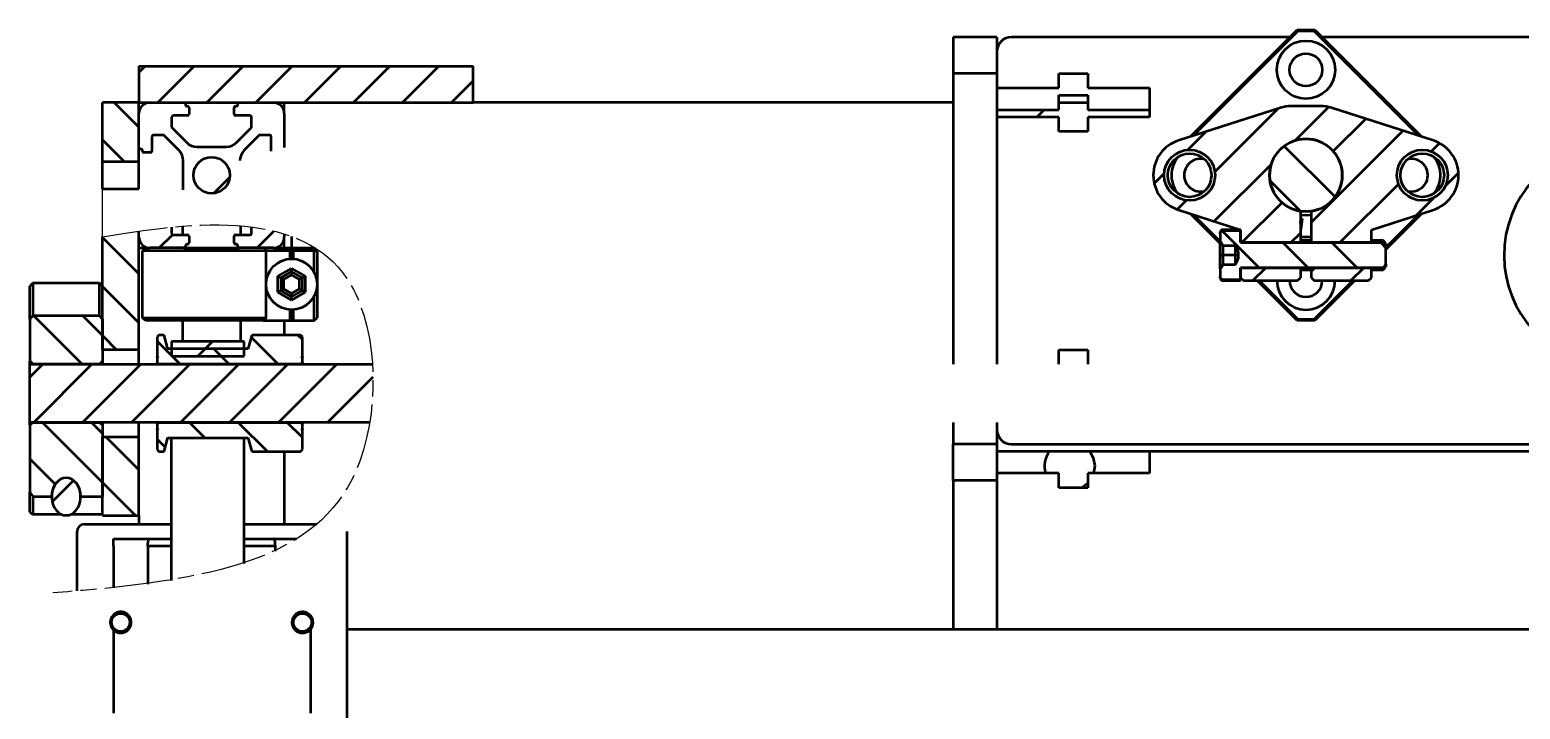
# Model space of a CAD drawing. Header units: millimetres. Extents: x -1615 to 4166, y 5 to 3174.
# Drawn here: x 1393.8 to 1530.4, y 2113.5 to 2175.8 of the extents above; entities that cross this region are included whole.
import ezdxf

# ---------------------------------------------------------------- set-up
doc = ezdxf.new("R2010")
doc.units = ezdxf.units.MM
doc.header["$LTSCALE"] = 0.25
doc.linetypes.add('ACAD_ISO08W100', pattern=[36, 24, -3, 6, -3])
doc.layers.add('duong tam', color=2, linetype='ACAD_ISO08W100', lineweight=25)
doc.layers.add('Net dam', color=7, linetype='Continuous', lineweight=50)
pattern_1 = [(45, (1194.741, 1787.6924), (-2.245064, 2.245064), [])]
pattern_2 = [(135, (1194.741, 1787.6924), (-2.245064, -2.245064), [])]

msp = doc.modelspace()

# ---------------------------------------------------------------- hatches: boundary and pattern name
at = {"layer": 'Net dam'}
h = msp.add_hatch(dxfattribs=at)
h.set_pattern_fill('ANSI31', color=256, style=0)
h.set_pattern_definition(pattern_1)
h.paths.add_polyline_path([(1434.452, 2172.435), (1403.798, 2172.435), (1403.798, 2169.102), (1434.452, 2169.102)], flags=0)
h = msp.add_hatch(dxfattribs=at)
h.set_pattern_fill('ANSI31', color=256, angle=90, style=0)
h.set_pattern_definition(pattern_2)
h.paths.add_polyline_path([(1403.798, 2163.674), (1403.798, 2169.102), (1400.465, 2169.102), (1400.465, 2163.674)], flags=0)
h = msp.add_hatch(dxfattribs=at)
h.set_pattern_fill('ANSI31', color=256, style=0)
h.set_pattern_definition(pattern_1)
edge = h.paths.add_edge_path(flags=0)
edge.add_line((1511.298, 2156.256), (1516.798, 2156.256))
edge.add_line((1516.798, 2156.256), (1516.798, 2157.435))
edge.add_line((1516.798, 2157.435), (1522.484, 2159.261))
edge.add_arc((1521.465, 2162.435), 3.333, 287.80706, 432.19294)
edge.add_line((1522.484, 2165.609), (1513.144, 2168.609))
edge.add_arc((1512.125, 2165.435), 3.333, 72.19294, 90)
edge.add_line((1512.125, 2168.768), (1509.471, 2168.768))
edge.add_arc((1509.471, 2165.435), 3.333, 90, 107.80706)
edge.add_line((1508.452, 2168.609), (1499.112, 2165.609))
edge.add_arc((1500.131, 2162.435), 3.333, 107.80706, 252.19294)
edge.add_line((1499.112, 2159.261), (1504.798, 2157.435))
edge.add_line((1504.798, 2157.435), (1504.798, 2156.256))
edge.add_line((1504.798, 2156.256), (1510.298, 2156.256))
edge.add_line((1510.298, 2156.256), (1510.298, 2159.139))
edge.add_arc((1510.798, 2162.435), 3.333, -81.37307, 261.37307, ccw=False)
edge.add_line((1511.298, 2159.139), (1511.298, 2156.256))
edge = h.paths.add_edge_path(flags=0)
edge.add_arc((1500.131, 2162.435), 2.333, 0, 360)
edge = h.paths.add_edge_path(flags=0)
edge.add_arc((1521.465, 2162.435), 2.333, 0, 360)
h = msp.add_hatch(dxfattribs=at)
h.set_pattern_fill('ANSI31', color=256, angle=90, style=0)
h.set_pattern_definition(pattern_2)
edge = h.paths.add_edge_path(flags=0)
edge.add_arc((1510.798, 2162.435), 3.333, 0, 360)
h = msp.add_hatch(dxfattribs=at)
h.set_pattern_fill('ANSI31', color=256, style=0)
h.set_pattern_definition(pattern_1)
edge = h.paths.add_edge_path(flags=0)
edge.add_arc((1410.465, 2162.435), 1.667, 0, 360)
edge = h.paths.add_edge_path()
edge.add_line((1406.798, 2157.671), (1406.285, 2157.62))
edge.add_line((1406.285, 2157.62), (1405.721, 2157.559))
edge.add_line((1405.721, 2157.559), (1405.153, 2157.491))
edge.add_line((1405.153, 2157.491), (1404.58, 2157.419))
edge.add_line((1404.58, 2157.419), (1404.003, 2157.341))
edge.add_line((1404.003, 2157.341), (1403.798, 2157.311))
edge.add_line((1403.798, 2157.311), (1403.798, 2156.768))
edge.add_arc((1404.798, 2156.768), 1, 180, 270)
edge.add_line((1404.798, 2155.768), (1407.931, 2155.768))
edge.add_arc((1407.931, 2155.902), 0.133, 270, 360)
edge.add_line((1408.065, 2155.902), (1408.065, 2155.968))
edge.add_arc((1408.198, 2155.968), 0.133, 90, 180, ccw=False)
edge.add_line((1408.198, 2156.102), (1408.265, 2156.102))
edge.add_arc((1408.265, 2156.235), 0.133, 270, 360)
edge.add_line((1408.398, 2156.235), (1408.398, 2156.835))
edge.add_arc((1408.265, 2156.835), 0.133, 0, 90)
edge.add_line((1408.265, 2156.968), (1406.931, 2156.968))
edge.add_arc((1406.931, 2157.102), 0.133, 180, 270, ccw=False)
edge.add_line((1406.798, 2157.102), (1406.798, 2157.671))
edge = h.paths.add_edge_path()
edge.add_line((1417.131, 2157.05), (1416.764, 2157.159))
edge.add_line((1416.764, 2157.159), (1416.337, 2157.273))
edge.add_line((1416.337, 2157.273), (1415.901, 2157.376))
edge.add_line((1415.901, 2157.376), (1415.457, 2157.469))
edge.add_line((1415.457, 2157.469), (1415.006, 2157.552))
edge.add_line((1415.006, 2157.552), (1414.546, 2157.625))
edge.add_line((1414.546, 2157.625), (1414.131, 2157.68))
edge.add_line((1414.131, 2157.68), (1414.131, 2157.102))
edge.add_arc((1413.998, 2157.102), 0.133, -90, 0, ccw=False)
edge.add_line((1413.998, 2156.968), (1412.665, 2156.968))
edge.add_arc((1412.665, 2156.835), 0.133, 90, 180)
edge.add_line((1412.531, 2156.835), (1412.531, 2156.235))
edge.add_arc((1412.665, 2156.235), 0.133, 180, 270)
edge.add_line((1412.665, 2156.102), (1412.731, 2156.102))
edge.add_arc((1412.731, 2155.968), 0.133, 0, 90, ccw=False)
edge.add_line((1412.865, 2155.968), (1412.865, 2155.902))
edge.add_arc((1412.998, 2155.902), 0.133, 180, 270)
edge.add_line((1412.998, 2155.768), (1416.131, 2155.768))
edge.add_arc((1416.131, 2156.768), 1, 270, 360)
edge.add_line((1417.131, 2156.768), (1417.131, 2157.05))
h = msp.add_hatch(dxfattribs=at)
h.set_pattern_fill('ANSI31', color=256, angle=90, style=0)
h.set_pattern_definition(pattern_2)
h.paths.add_polyline_path([(1400.769, 2156.827), (1400.465, 2156.773), (1400.465, 2146.435), (1403.798, 2146.435), (1403.798, 2157.312), (1403.76, 2157.306), (1403.465, 2157.264), (1403.169, 2157.22), (1402.872, 2157.175), (1402.574, 2157.128), (1402.275, 2157.081), (1401.976, 2157.032), (1401.675, 2156.982), (1401.374, 2156.931), (1401.072, 2156.88)])
h = msp.add_hatch(dxfattribs=at)
h.set_pattern_fill('ANSI31', color=256, angle=90, style=0)
h.set_pattern_definition(pattern_2)
edge = h.paths.add_edge_path(flags=0)
edge.add_line((1502.931, 2157.058), (1502.931, 2156.362))
edge.add_line((1502.931, 2156.362), (1503.037, 2156.256))
edge.add_line((1503.037, 2156.256), (1503.191, 2155.947))
edge.add_line((1503.191, 2155.947), (1504.338, 2155.947))
edge.add_line((1504.338, 2155.947), (1504.598, 2155.427))
edge.add_line((1504.598, 2155.427), (1504.598, 2154.776))
edge.add_line((1504.598, 2154.776), (1504.338, 2154.256))
edge.add_line((1504.338, 2154.256), (1503.191, 2154.256))
edge.add_line((1503.191, 2154.256), (1503.037, 2153.947))
edge.add_line((1503.037, 2153.947), (1502.931, 2153.842))
edge.add_line((1502.931, 2153.842), (1502.931, 2153.146))
edge.add_spline(control_points=[(1502.931, 2153.146), (1502.931, 2153.136), (1502.932, 2153.126), (1502.933, 2153.117), (1502.936, 2153.084), (1502.945, 2153.05), (1502.959, 2153.02), (1502.973, 2152.991), (1502.993, 2152.963), (1503.016, 2152.941), (1503.038, 2152.919), (1503.065, 2152.901), (1503.093, 2152.888), (1503.12, 2152.876), (1503.15, 2152.868), (1503.18, 2152.866), (1503.186, 2152.866), (1503.192, 2152.866), (1503.198, 2152.866)], knot_values=[0.0003902, 0.0003902, 0.0003902, 0.0003902, 0.0004331, 0.0004331, 0.0004331, 0.0005833, 0.0005833, 0.0005833, 0.0007301, 0.0007301, 0.0007301, 0.0008702, 0.0008702, 0.0008702, 0.0010039, 0.0010039, 0.0010039, 0.0010312, 0.0010312, 0.0010312, 0.0010312], weights=[1, 1, 1, 1, 1, 1, 1, 1, 1, 1, 1, 1, 1, 1, 1, 1, 1, 1, 1], degree=3, periodic=0)
edge.add_line((1503.198, 2152.866), (1504.798, 2152.866))
edge.add_line((1504.798, 2152.866), (1504.798, 2153.947))
edge.add_line((1504.798, 2153.947), (1517.871, 2153.947))
edge.add_spline(control_points=[(1517.871, 2153.947), (1517.926, 2154.01), (1517.98, 2154.073), (1518.032, 2154.137), (1518.066, 2154.178), (1518.099, 2154.219), (1518.131, 2154.261)], knot_values=[0.0035204, 0.0035204, 0.0035204, 0.0035204, 0.0038938, 0.0038938, 0.0038938, 0.0041308, 0.0041308, 0.0041308, 0.0041308], weights=[1, 1, 1, 1, 1, 1, 1], degree=3, periodic=0)
edge.add_line((1518.131, 2154.261), (1518.131, 2155.943))
edge.add_spline(control_points=[(1518.131, 2155.943), (1518.048, 2156.05), (1517.96, 2156.154), (1517.871, 2156.256)], knot_values=[0.006958, 0.006958, 0.006958, 0.006958, 0.0075623, 0.0075623, 0.0075623, 0.0075623], weights=[1, 1, 1, 1], degree=3, periodic=0)
edge.add_line((1517.871, 2156.256), (1504.798, 2156.256))
edge.add_line((1504.798, 2156.256), (1504.798, 2157.338))
edge.add_line((1504.798, 2157.338), (1503.198, 2157.338))
edge.add_spline(control_points=[(1503.198, 2157.338), (1503.19, 2157.338), (1503.182, 2157.337), (1503.173, 2157.337), (1503.145, 2157.334), (1503.116, 2157.326), (1503.09, 2157.314), (1503.076, 2157.307), (1503.062, 2157.3), (1503.05, 2157.291), (1503.024, 2157.273), (1503.002, 2157.251), (1502.984, 2157.225), (1502.966, 2157.2), (1502.953, 2157.172), (1502.944, 2157.143), (1502.936, 2157.115), (1502.931, 2157.086), (1502.931, 2157.058)], knot_values=[0.0023366, 0.0023366, 0.0023366, 0.0023366, 0.0023736, 0.0023736, 0.0023736, 0.0025024, 0.0025024, 0.0025024, 0.0025722, 0.0025722, 0.0025722, 0.0027104, 0.0027104, 0.0027104, 0.0028483, 0.0028483, 0.0028483, 0.0029769, 0.0029769, 0.0029769, 0.0029769], weights=[1, 1, 1, 1, 1, 1, 1, 1, 1, 1, 1, 1, 1, 1, 1, 1, 1, 1, 1], degree=3, periodic=0)
h = msp.add_hatch(dxfattribs=at)
h.set_pattern_fill('ANSI31', color=256, style=0)
h.set_pattern_definition(pattern_1)
h.paths.add_polyline_path([(1510.298, 2153.035), (1510.298, 2153.947), (1504.798, 2153.947), (1504.798, 2153.035), (1505.065, 2152.768), (1510.031, 2152.768)], flags=0)
h = msp.add_hatch(dxfattribs=at)
h.set_pattern_fill('ANSI31', color=256, style=0)
h.set_pattern_definition(pattern_1)
h.paths.add_polyline_path([(1511.298, 2153.947), (1511.298, 2153.035), (1511.565, 2152.768), (1516.531, 2152.768), (1516.798, 2153.035), (1516.798, 2153.947)], flags=0)
h = msp.add_hatch(dxfattribs=at)
h.set_pattern_fill('ANSI31', color=256, angle=90, style=0)
h.set_pattern_definition(pattern_2)
h.paths.add_polyline_path([(1400.198, 2149.523), (1394.065, 2149.523), (1393.798, 2149.236), (1393.798, 2145.368), (1394.065, 2145.102), (1400.198, 2145.102), (1400.465, 2145.368), (1400.465, 2149.236)], flags=0)
h = msp.add_hatch(dxfattribs=at)
h.set_pattern_fill('ANSI31', color=256, angle=90, style=0)
h.set_pattern_definition(pattern_2)
h.paths.add_polyline_path([(1418.631, 2147.768), (1414.144, 2147.768), (1413.798, 2146.479), (1413.798, 2146.51), (1406.465, 2146.51), (1406.465, 2146.479), (1406.119, 2147.768), (1405.631, 2147.768), (1405.465, 2147.602), (1405.465, 2145.768), (1405.531, 2145.768), (1405.531, 2145.702), (1405.465, 2145.702), (1405.465, 2145.268), (1405.631, 2145.102), (1418.631, 2145.102), (1418.798, 2145.268), (1418.798, 2145.702), (1418.731, 2145.702), (1418.731, 2145.768), (1418.798, 2145.768), (1418.798, 2147.602)], flags=0)
h = msp.add_hatch(dxfattribs=at)
h.set_pattern_fill('ANSI31', color=256, style=0)
h.set_pattern_definition(pattern_1)
h.paths.add_polyline_path([(1406.798, 2147.176), (1406.798, 2145.843), (1413.465, 2145.843), (1413.465, 2147.176)], flags=0)
h = msp.add_hatch(dxfattribs=at)
h.set_pattern_fill('ANSI31', color=256, style=0)
h.set_pattern_definition(pattern_1)
h.paths.add_polyline_path([(1424.962, 2139.768), (1424.997, 2139.976), (1425.071, 2140.498), (1425.133, 2141.023), (1425.184, 2141.551), (1425.223, 2142.081), (1425.25, 2142.613), (1425.265, 2143.144), (1425.268, 2143.676), (1425.26, 2144.206), (1425.239, 2144.735), (1425.217, 2145.102), (1393.798, 2145.102), (1393.798, 2139.768)])
h = msp.add_hatch(dxfattribs=at)
h.set_pattern_fill('ANSI31', color=256, angle=90, style=0)
h.set_pattern_definition(pattern_2)
edge = h.paths.add_edge_path(flags=0)
edge.add_line((1393.798, 2139.502), (1393.798, 2133.381))
edge.add_line((1393.798, 2133.381), (1394.065, 2132.96))
edge.add_line((1394.065, 2132.96), (1395.798, 2132.96))
edge.add_ellipse((1397.131, 2132.96), major_axis=(0, 1.723), ratio=0.7739573, start_angle=-90, end_angle=90, ccw=False)
edge.add_line((1398.465, 2132.96), (1400.465, 2132.96))
edge.add_line((1400.465, 2132.96), (1400.465, 2139.502))
edge.add_line((1400.465, 2139.502), (1400.198, 2139.768))
edge.add_line((1400.198, 2139.768), (1394.065, 2139.768))
edge.add_line((1394.065, 2139.768), (1393.798, 2139.502))
h = msp.add_hatch(dxfattribs=at)
h.set_pattern_fill('ANSI31', color=256, angle=90, style=0)
h.set_pattern_definition(pattern_2)
h.paths.add_polyline_path([(1413.798, 2138.36), (1413.798, 2138.391), (1414.144, 2137.102), (1418.631, 2137.102), (1418.798, 2137.268), (1418.798, 2139.102), (1418.731, 2139.102), (1418.731, 2139.168), (1418.798, 2139.168), (1418.798, 2139.602), (1418.631, 2139.768), (1405.631, 2139.768), (1405.465, 2139.602), (1405.465, 2139.168), (1405.531, 2139.168), (1405.531, 2139.102), (1405.465, 2139.102), (1405.465, 2137.268), (1405.631, 2137.102), (1406.119, 2137.102), (1406.465, 2138.391), (1406.465, 2138.36)], flags=0)
h = msp.add_hatch(dxfattribs=at)
h.set_pattern_fill('ANSI31', color=256, angle=90, style=0)
h.set_pattern_definition(pattern_2)
h.paths.add_polyline_path([(1400.465, 2138.435), (1400.465, 2131.223), (1403.798, 2131.223), (1403.798, 2138.435)], flags=0)
h = msp.add_hatch(dxfattribs=at)
h.set_pattern_fill('ANSI31', color=256, style=0)
h.set_pattern_definition(pattern_1)
edge = h.paths.add_edge_path(flags=0)
edge.add_ellipse((1397.131, 2132.96), major_axis=(0, 1.723), ratio=0.7739573, start_angle=190.29877, end_angle=529.70123)
edge.add_ellipse((1397.131, 2140.656), major_axis=(0, 9.406), ratio=0.4449942, start_angle=176.73533, end_angle=183.26467)

# ---------------------------------------------------------------- linework, layer by layer
at = {"layer": 'duong tam'}
msp.add_line((1400.465, 2156.773), (1400.465, 2169.102), dxfattribs=at)
msp.add_open_spline([(1400.465, 2156.773), (1410.609, 2158.586), (1425.649, 2158.951), (1426.099, 2128.601), (1410.91, 2125.252), (1395.905, 2124.134)], degree=3, knots=[7.8782746, 7.8782746, 7.8782746, 7.8782746, 32.7494174, 49.9032573, 76.4722542, 76.4722542, 76.4722542, 76.4722542], dxfattribs=at)
at = {"layer": 'Net dam'}
for p, q in [((1500.169, 2165.948), (1509.989, 2175.768)), ((1510.045, 2175.635), (1500.447, 2166.037)), ((1510.045, 2175.635), (1509.989, 2175.768)), ((1509.989, 2175.768), (1511.607, 2175.768)), ((1511.552, 2175.635), (1510.045, 2175.635)), ((1511.607, 2175.768), (1511.552, 2175.635)), ((1521.149, 2166.037), (1511.552, 2175.635)), ((1511.607, 2175.768), (1521.427, 2165.948)), ((1482.465, 2175.102), (1478.465, 2175.102)), ((1478.465, 2175.102), (1478.465, 2171.768)), ((1482.465, 2175.102), (1482.465, 2171.768)), ((1509.323, 2175.102), (1483.798, 2175.102)), ((1599.323, 2175.102), (1512.274, 2175.102)), ((1403.798, 2172.435), (1403.798, 2169.102)), ((1403.798, 2172.435), (1434.452, 2172.435)), ((1434.452, 2169.102), (1434.452, 2172.435)), ((1482.465, 2171.768), (1478.465, 2171.768)), ((1478.465, 2171.768), (1478.465, 2145.102)), ((1482.465, 2171.768), (1482.465, 2145.102)), ((1488.131, 2171.768), (1490.798, 2171.768)), ((1488.131, 2170.435), (1488.131, 2171.768)), ((1490.798, 2171.768), (1490.798, 2170.435)), ((1482.465, 2170.435), (1488.131, 2170.435)), ((1490.798, 2170.435), (1496.465, 2170.435)), ((1496.465, 2170.435), (1496.465, 2167.768)), ((1403.798, 2169.102), (1400.465, 2169.102)), ((1400.465, 2163.674), (1400.465, 2169.102)), ((1403.798, 2169.102), (1434.452, 2169.102)), ((1403.798, 2163.674), (1403.798, 2169.102)), ((1404.798, 2169.102), (1407.931, 2169.102)), ((1408.065, 2168.968), (1408.065, 2168.902)), ((1408.198, 2168.768), (1408.265, 2168.768)), ((1408.398, 2168.635), (1408.398, 2168.035)), ((1412.531, 2168.035), (1412.531, 2168.635)), ((1412.665, 2168.768), (1412.731, 2168.768)), ((1412.865, 2168.902), (1412.865, 2168.968)), ((1412.998, 2169.102), (1416.131, 2169.102)), ((1417.131, 2168.102), (1417.131, 2169.102)), ((1478.465, 2169.102), (1434.452, 2169.102)), ((1488.131, 2169.768), (1490.798, 2169.768)), ((1488.131, 2168.435), (1488.131, 2169.768)), ((1488.131, 2169.102), (1490.798, 2169.102)), ((1490.798, 2169.768), (1490.798, 2168.435)), ((1508.452, 2168.609), (1499.112, 2165.609)), ((1512.125, 2168.768), (1509.471, 2168.768)), ((1522.484, 2165.609), (1513.144, 2168.609)), ((1403.798, 2164.968), (1403.798, 2168.102)), ((1406.798, 2167.768), (1406.798, 2166.864)), ((1408.265, 2167.902), (1406.931, 2167.902)), ((1413.998, 2167.902), (1412.665, 2167.902)), ((1414.131, 2166.864), (1414.131, 2167.768)), ((1417.131, 2168.102), (1417.131, 2164.968)), ((1482.465, 2168.435), (1488.131, 2168.435)), ((1488.131, 2167.768), (1482.465, 2167.768)), ((1486.798, 2168.435), (1486.131, 2167.768)), ((1488.131, 2166.435), (1488.131, 2167.768)), ((1490.798, 2168.435), (1496.465, 2168.435)), ((1490.798, 2167.768), (1490.798, 2166.435)), ((1496.465, 2167.768), (1490.798, 2167.768)), ((1404.998, 2165.968), (1404.998, 2164.635)), ((1406.036, 2166.102), (1405.131, 2166.102)), ((1407.474, 2164.718), (1406.13, 2166.063)), ((1406.837, 2166.77), (1408.181, 2165.426)), ((1412.748, 2165.426), (1414.092, 2166.77)), ((1414.8, 2166.063), (1413.455, 2164.718)), ((1415.798, 2166.102), (1414.894, 2166.102)), ((1415.931, 2164.635), (1415.931, 2165.968)), ((1490.798, 2166.435), (1488.131, 2166.435)), ((1403.998, 2164.835), (1403.931, 2164.835)), ((1404.131, 2164.635), (1404.131, 2164.702)), ((1404.865, 2164.502), (1404.265, 2164.502)), ((1409.124, 2165.035), (1411.805, 2165.035)), ((1403.798, 2163.674), (1400.465, 2163.674)), ((1400.465, 2161.196), (1400.465, 2163.674)), ((1403.798, 2161.196), (1403.798, 2163.674)), ((1407.865, 2161.094), (1407.865, 2163.776)), ((1400.465, 2161.196), (1403.798, 2161.196)), ((1499.112, 2159.261), (1504.798, 2157.435)), ((1510.298, 2159.139), (1510.298, 2156.256)), ((1511.298, 2156.256), (1511.298, 2159.139)), ((1516.798, 2157.435), (1522.484, 2159.261)), ((1406.798, 2157.671), (1406.798, 2157.102)), ((1407.798, 2157.756), (1407.798, 2156.968)), ((1413.131, 2156.968), (1413.131, 2157.784)), ((1414.131, 2157.102), (1414.131, 2157.681)), ((1502.931, 2156.16), (1500.169, 2158.922)), ((1500.447, 2158.833), (1502.931, 2156.348)), ((1510.298, 2158.467), (1510.454, 2158.446)), ((1510.342, 2158.364), (1510.298, 2158.37)), ((1510.298, 2158.046), (1510.342, 2158.364)), ((1510.454, 2158.446), (1510.319, 2157.46)), ((1521.427, 2158.922), (1518.131, 2155.626)), ((1518.131, 2155.815), (1521.149, 2158.833)), ((1400.465, 2146.435), (1400.465, 2156.773)), ((1403.798, 2146.435), (1403.798, 2157.312)), ((1403.798, 2156.768), (1403.798, 2157.312)), ((1406.931, 2156.968), (1408.265, 2156.968)), ((1408.398, 2156.835), (1408.398, 2156.235)), ((1412.531, 2156.235), (1412.531, 2156.835)), ((1412.665, 2156.968), (1413.998, 2156.968)), ((1417.131, 2157.051), (1417.131, 2156.768)), ((1417.131, 2155.768), (1417.131, 2156.768)), ((1417.798, 2156.826), (1417.798, 2155.768)), ((1502.931, 2157.058), (1502.931, 2157.168)), ((1502.931, 2157.058), (1502.931, 2156.362)), ((1502.931, 2156.362), (1503.037, 2156.256)), ((1502.931, 2155.102), (1502.931, 2156.362)), ((1503.037, 2156.256), (1503.191, 2155.947)), ((1504.798, 2157.435), (1503.198, 2157.435)), ((1504.798, 2157.338), (1503.198, 2157.338)), ((1504.798, 2157.435), (1504.798, 2156.256)), ((1504.798, 2156.256), (1504.798, 2157.338)), ((1504.798, 2156.256), (1517.871, 2156.256)), ((1510.298, 2156.256), (1504.798, 2156.256)), ((1510.319, 2157.46), (1510.298, 2157.463)), ((1510.298, 2156.79), (1511.298, 2156.79)), ((1511.298, 2156.435), (1510.298, 2156.435)), ((1516.798, 2156.256), (1511.298, 2156.256)), ((1516.798, 2156.256), (1516.798, 2157.435)), ((1517.871, 2156.435), (1516.798, 2156.435)), ((1518.131, 2156.175), (1517.871, 2156.435)), ((1517.871, 2156.256), (1517.871, 2156.435)), ((1518.131, 2155.943), (1517.871, 2156.256)), ((1403.798, 2155.768), (1404.398, 2155.768)), ((1404.398, 2155.768), (1404.131, 2155.502)), ((1404.291, 2155.502), (1404.131, 2155.502)), ((1404.131, 2149.368), (1404.131, 2155.502)), ((1407.291, 2155.502), (1404.291, 2155.502)), ((1404.398, 2155.768), (1404.545, 2155.768)), ((1407.931, 2155.768), (1404.798, 2155.768)), ((1413.638, 2155.502), (1407.291, 2155.502)), ((1407.931, 2155.768), (1412.998, 2155.768)), ((1408.065, 2155.968), (1408.065, 2155.902)), ((1408.265, 2156.102), (1408.198, 2156.102)), ((1412.731, 2156.102), (1412.665, 2156.102)), ((1412.865, 2155.902), (1412.865, 2155.968)), ((1416.131, 2155.768), (1412.998, 2155.768)), ((1415.465, 2155.502), (1413.638, 2155.502)), ((1415.27, 2155.768), (1415.465, 2155.502)), ((1415.465, 2149.368), (1415.465, 2155.502)), ((1417.644, 2155.502), (1415.465, 2155.502)), ((1416.131, 2155.768), (1417.798, 2155.768)), ((1417.798, 2155.768), (1417.644, 2155.502)), ((1417.644, 2155.502), (1417.644, 2154.763)), ((1417.798, 2155.768), (1417.798, 2154.768)), ((1417.952, 2155.502), (1417.798, 2155.768)), ((1417.798, 2155.768), (1419.865, 2155.768)), ((1417.952, 2155.502), (1417.952, 2154.763)), ((1419.865, 2155.502), (1417.952, 2155.502)), ((1419.865, 2155.502), (1419.865, 2155.768)), ((1420.131, 2155.502), (1419.865, 2155.768)), ((1419.865, 2153.518), (1419.865, 2155.502)), ((1419.865, 2155.502), (1420.131, 2155.502)), ((1420.131, 2155.502), (1420.131, 2149.368)), ((1502.931, 2155.102), (1503.191, 2155.102)), ((1502.931, 2153.842), (1502.931, 2155.102)), ((1504.338, 2155.947), (1503.191, 2155.947)), ((1503.191, 2155.947), (1503.191, 2155.102)), ((1503.191, 2155.102), (1503.191, 2154.256)), ((1504.338, 2155.102), (1503.191, 2155.102)), ((1504.598, 2155.427), (1504.338, 2155.947)), ((1504.338, 2155.102), (1504.338, 2155.947)), ((1504.598, 2155.102), (1504.338, 2155.102)), ((1504.338, 2154.256), (1504.338, 2155.102)), ((1504.598, 2155.427), (1504.598, 2154.776)), ((1518.131, 2156.175), (1518.131, 2155.943)), ((1518.131, 2154.261), (1518.131, 2155.943)), ((1416.538, 2153.163), (1417.798, 2153.89)), ((1417.798, 2153.59), (1416.798, 2153.012)), ((1417.798, 2153.59), (1417.798, 2153.89)), ((1417.798, 2153.89), (1419.058, 2153.163)), ((1418.798, 2153.012), (1417.798, 2153.59)), ((1417.798, 2153.59), (1417.798, 2153.29)), ((1503.037, 2153.947), (1502.931, 2153.842)), ((1502.931, 2153.842), (1502.931, 2153.146)), ((1503.191, 2154.256), (1503.037, 2153.947)), ((1503.191, 2154.256), (1504.338, 2154.256)), ((1504.338, 2154.256), (1504.598, 2154.776)), ((1517.871, 2153.947), (1504.798, 2153.947)), ((1504.798, 2152.866), (1504.798, 2153.947)), ((1504.798, 2153.947), (1510.298, 2153.947)), ((1504.798, 2153.947), (1504.798, 2153.035)), ((1510.298, 2153.947), (1510.298, 2153.035)), ((1510.298, 2153.768), (1511.298, 2153.768)), ((1511.298, 2153.947), (1516.798, 2153.947)), ((1511.298, 2153.035), (1511.298, 2153.947)), ((1516.798, 2153.035), (1516.798, 2153.947)), ((1516.798, 2153.768), (1517.871, 2153.768)), ((1517.871, 2153.768), (1518.131, 2154.028)), ((1517.871, 2153.768), (1517.871, 2153.947)), ((1518.131, 2154.261), (1518.131, 2154.028)), ((1394.065, 2152.523), (1393.798, 2152.256)), ((1393.798, 2152.043), (1393.798, 2152.256)), ((1400.198, 2152.523), (1394.065, 2152.523)), ((1394.065, 2152.523), (1394.065, 2152.291)), ((1394.065, 2152.291), (1394.065, 2149.523)), ((1400.465, 2152.256), (1400.198, 2152.523)), ((1400.198, 2152.291), (1400.198, 2152.523)), ((1400.198, 2149.523), (1400.198, 2152.291)), ((1416.538, 2151.708), (1416.538, 2153.163)), ((1416.798, 2153.012), (1416.538, 2153.163)), ((1416.798, 2153.012), (1416.798, 2151.858)), ((1417.058, 2152.862), (1416.798, 2153.012)), ((1417.798, 2153.29), (1417.058, 2152.862)), ((1417.058, 2152.862), (1417.058, 2152.008)), ((1418.538, 2152.862), (1417.798, 2153.29)), ((1418.798, 2153.012), (1418.538, 2152.862)), ((1418.538, 2152.008), (1418.538, 2152.862)), ((1418.798, 2153.012), (1419.058, 2153.163)), ((1418.798, 2151.858), (1418.798, 2153.012)), ((1419.058, 2153.163), (1419.058, 2151.708)), ((1502.931, 2153.035), (1502.931, 2153.146)), ((1503.198, 2152.866), (1504.798, 2152.866)), ((1503.198, 2152.768), (1504.798, 2152.768)), ((1504.798, 2153.035), (1505.065, 2152.768)), ((1504.798, 2152.866), (1504.798, 2152.768)), ((1505.065, 2152.768), (1510.031, 2152.768)), ((1509.989, 2149.102), (1506.323, 2152.768)), ((1506.511, 2152.768), (1510.045, 2149.235)), ((1510.031, 2152.768), (1510.298, 2153.035)), ((1511.298, 2153.035), (1511.565, 2152.768)), ((1511.552, 2149.235), (1515.085, 2152.768)), ((1511.565, 2152.768), (1516.531, 2152.768)), ((1515.274, 2152.768), (1511.607, 2149.102)), ((1516.531, 2152.768), (1516.798, 2153.035)), ((1393.798, 2149.236), (1393.798, 2152.043)), ((1416.538, 2151.708), (1416.798, 2151.858)), ((1417.798, 2150.98), (1416.538, 2151.708)), ((1417.058, 2152.008), (1416.798, 2151.858)), ((1416.798, 2151.858), (1417.798, 2151.28)), ((1417.058, 2152.008), (1417.798, 2151.581)), ((1417.798, 2151.581), (1418.538, 2152.008)), ((1417.798, 2151.28), (1418.798, 2151.858)), ((1419.058, 2151.708), (1417.798, 2150.98)), ((1417.798, 2151.581), (1417.798, 2151.28)), ((1417.798, 2150.98), (1417.798, 2151.28)), ((1418.798, 2151.858), (1418.538, 2152.008)), ((1419.058, 2151.708), (1418.798, 2151.858)), ((1419.865, 2149.102), (1419.865, 2151.352)), ((1394.065, 2149.523), (1393.798, 2149.236)), ((1400.198, 2149.523), (1394.065, 2149.523)), ((1400.465, 2149.236), (1400.198, 2149.523)), ((1417.644, 2150.107), (1417.644, 2149.102)), ((1417.798, 2150.102), (1417.798, 2149.102)), ((1417.952, 2150.107), (1417.952, 2149.102)), ((1393.798, 2149.236), (1393.798, 2145.368)), ((1400.465, 2149.236), (1400.465, 2145.368)), ((1404.398, 2149.102), (1404.131, 2149.368)), ((1404.131, 2149.368), (1404.291, 2149.368)), ((1404.291, 2149.368), (1407.291, 2149.368)), ((1404.545, 2149.102), (1404.398, 2149.102)), ((1407.545, 2149.102), (1404.545, 2149.102)), ((1407.291, 2149.368), (1413.638, 2149.368)), ((1413.385, 2149.102), (1407.545, 2149.102)), ((1407.798, 2149.102), (1407.798, 2147.176)), ((1413.131, 2147.176), (1413.131, 2149.102)), ((1415.185, 2149.102), (1413.385, 2149.102)), ((1413.638, 2149.368), (1415.465, 2149.368)), ((1415.465, 2149.368), (1415.185, 2149.102)), ((1415.185, 2149.102), (1417.644, 2149.102)), ((1417.131, 2149.102), (1417.131, 2147.768)), ((1417.644, 2149.102), (1417.798, 2149.102)), ((1417.798, 2149.102), (1417.952, 2149.102)), ((1417.952, 2149.102), (1419.865, 2149.102)), ((1419.865, 2149.102), (1420.131, 2149.368)), ((1510.045, 2149.235), (1509.989, 2149.102)), ((1511.607, 2149.102), (1509.989, 2149.102)), ((1510.045, 2149.235), (1511.552, 2149.235)), ((1511.607, 2149.102), (1511.552, 2149.235)), ((1405.631, 2147.768), (1405.465, 2147.602)), ((1405.465, 2147.602), (1405.465, 2145.768)), ((1406.119, 2147.768), (1405.631, 2147.768)), ((1406.465, 2146.479), (1406.119, 2147.768)), ((1413.465, 2147.176), (1406.798, 2147.176)), ((1406.798, 2147.176), (1406.798, 2145.843)), ((1413.465, 2145.843), (1413.465, 2147.176)), ((1414.144, 2147.768), (1413.798, 2146.479)), ((1418.631, 2147.768), (1414.144, 2147.768)), ((1418.798, 2147.602), (1418.631, 2147.768)), ((1418.798, 2145.768), (1418.798, 2147.602)), ((1393.798, 2145.368), (1394.065, 2145.102)), ((1393.798, 2145.102), (1393.798, 2145.368)), ((1400.198, 2145.102), (1400.465, 2145.368)), ((1403.798, 2146.435), (1400.465, 2146.435)), ((1400.465, 2145.368), (1400.465, 2145.102)), ((1403.798, 2145.102), (1403.798, 2146.435)), ((1405.531, 2145.768), (1405.465, 2145.768)), ((1405.465, 2145.702), (1405.465, 2145.768)), ((1405.531, 2145.702), (1405.465, 2145.702)), ((1405.465, 2145.702), (1405.465, 2145.268)), ((1405.531, 2145.768), (1405.531, 2145.702)), ((1406.465, 2146.51), (1406.465, 2146.479)), ((1413.798, 2146.51), (1406.465, 2146.51)), ((1406.798, 2145.843), (1413.465, 2145.843)), ((1413.798, 2146.51), (1413.798, 2146.479)), ((1418.798, 2145.768), (1418.731, 2145.768)), ((1418.731, 2145.702), (1418.731, 2145.768)), ((1418.798, 2145.702), (1418.731, 2145.702)), ((1418.798, 2145.768), (1418.798, 2145.702)), ((1418.798, 2145.268), (1418.798, 2145.702)), ((1488.131, 2146.435), (1490.798, 2146.435)), ((1488.131, 2145.102), (1488.131, 2146.435)), ((1490.798, 2146.435), (1490.798, 2145.102)), ((1393.798, 2145.102), (1425.218, 2145.102)), ((1393.798, 2139.768), (1393.798, 2145.102)), ((1400.198, 2145.102), (1394.065, 2145.102)), ((1405.631, 2145.102), (1405.465, 2145.268)), ((1405.465, 2145.102), (1405.465, 2145.268)), ((1418.631, 2145.102), (1405.631, 2145.102)), ((1418.798, 2145.268), (1418.631, 2145.102)), ((1418.798, 2145.268), (1418.798, 2145.102)), ((1424.964, 2139.768), (1393.798, 2139.768)), ((1394.065, 2139.768), (1393.798, 2139.502)), ((1393.798, 2139.502), (1393.798, 2139.768)), ((1393.798, 2139.502), (1393.798, 2133.381)), ((1394.065, 2139.768), (1400.198, 2139.768)), ((1400.465, 2139.502), (1400.198, 2139.768)), ((1400.465, 2139.768), (1400.465, 2139.502)), ((1400.465, 2139.502), (1400.465, 2132.96)), ((1403.798, 2138.435), (1403.798, 2139.768)), ((1405.465, 2139.602), (1405.631, 2139.768)), ((1405.465, 2139.602), (1405.465, 2139.768)), ((1405.465, 2139.602), (1405.465, 2139.168)), ((1405.465, 2139.102), (1405.465, 2139.168)), ((1405.465, 2139.168), (1405.531, 2139.168)), ((1405.465, 2139.102), (1405.531, 2139.102)), ((1405.465, 2139.102), (1405.465, 2137.268)), ((1405.531, 2139.168), (1405.531, 2139.102)), ((1405.631, 2139.768), (1418.631, 2139.768)), ((1418.631, 2139.768), (1418.798, 2139.602)), ((1418.731, 2139.168), (1418.798, 2139.168)), ((1418.731, 2139.102), (1418.731, 2139.168)), ((1418.731, 2139.102), (1418.798, 2139.102)), ((1418.798, 2139.768), (1418.798, 2139.602)), ((1418.798, 2139.168), (1418.798, 2139.602)), ((1418.798, 2139.168), (1418.798, 2139.102)), ((1418.798, 2137.268), (1418.798, 2139.102)), ((1478.465, 2139.768), (1478.465, 2137.768)), ((1482.465, 2139.768), (1482.465, 2137.768)), ((1400.465, 2138.435), (1403.798, 2138.435)), ((1400.465, 2131.223), (1400.465, 2138.435)), ((1403.798, 2131.223), (1403.798, 2138.435)), ((1405.465, 2137.268), (1405.631, 2137.102)), ((1405.631, 2137.102), (1406.119, 2137.102)), ((1406.119, 2137.102), (1406.465, 2138.391)), ((1406.465, 2138.391), (1406.465, 2138.36)), ((1406.465, 2138.36), (1413.798, 2138.36)), ((1406.798, 2125.257), (1406.798, 2138.36)), ((1413.465, 2126.825), (1413.465, 2138.36)), ((1413.798, 2138.391), (1414.144, 2137.102)), ((1413.798, 2138.391), (1413.798, 2138.36)), ((1414.144, 2137.102), (1418.631, 2137.102)), ((1417.131, 2137.102), (1417.131, 2130.421)), ((1418.631, 2137.102), (1418.798, 2137.268)), ((1482.465, 2137.768), (1478.465, 2137.768)), ((1478.465, 2134.435), (1478.465, 2137.768)), ((1482.465, 2137.768), (1482.465, 2134.435)), ((1629.131, 2137.102), (1482.465, 2137.102)), ((1483.798, 2137.768), (1627.798, 2137.768)), ((1496.465, 2137.102), (1496.465, 2135.102)), ((1491.429, 2135.768), (1491.33, 2135.102)), ((1482.465, 2134.435), (1478.465, 2134.435)), ((1478.465, 2134.435), (1478.465, 2122.194)), ((1488.131, 2135.102), (1482.465, 2135.102)), ((1482.465, 2134.435), (1482.465, 2122.194)), ((1488.131, 2133.768), (1488.131, 2135.102)), ((1490.798, 2135.102), (1490.798, 2133.768)), ((1496.465, 2135.102), (1490.798, 2135.102)), ((1393.798, 2133.381), (1394.065, 2132.96)), ((1393.798, 2131.529), (1393.798, 2133.381)), ((1490.798, 2133.768), (1488.131, 2133.768)), ((1394.065, 2132.96), (1395.798, 2132.96)), ((1394.065, 2132.96), (1394.065, 2131.36)), ((1398.465, 2132.96), (1400.465, 2132.96)), ((1393.798, 2131.529), (1394.065, 2131.36)), ((1393.798, 2131.529), (1394.065, 2131.323)), ((1394.065, 2131.36), (1396.636, 2131.36)), ((1394.065, 2131.323), (1394.065, 2131.36)), ((1396.716, 2131.323), (1394.065, 2131.323)), ((1400.198, 2131.323), (1397.547, 2131.323)), ((1397.627, 2131.36), (1400.465, 2131.36)), ((1398.798, 2130.421), (1399.465, 2130.421)), ((1399.465, 2130.421), (1406.798, 2130.421)), ((1400.198, 2131.323), (1400.465, 2131.36)), ((1400.465, 2131.223), (1403.798, 2131.223)), ((1403.798, 2131.223), (1403.798, 2130.421)), ((1413.465, 2130.421), (1420.087, 2130.421)), ((1398.131, 2124.311), (1398.131, 2129.754)), ((1401.465, 2129.088), (1404.775, 2129.088)), ((1404.775, 2129.088), (1406.798, 2129.088)), ((1413.465, 2129.088), (1416.155, 2129.088)), ((1416.155, 2129.088), (1418.259, 2129.088)), ((1422.862, 2129.754), (1422.862, 2109.754)), ((1401.465, 2128.421), (1401.465, 2124.584)), ((1404.619, 2128.421), (1404.619, 2124.94)), ((1406.798, 2128.421), (1404.619, 2128.421)), ((1416.311, 2128.421), (1413.465, 2128.421)), ((1416.311, 2127.966), (1416.311, 2128.421)), ((1478.465, 2122.194), (1478.465, 2120.802)), ((1482.465, 2122.194), (1482.465, 2120.802)), ((1401.465, 2120.721), (1401.465, 2113.088)), ((1419.529, 2120.788), (1419.529, 2113.088)), ((1422.862, 2120.802), (1688.798, 2120.802))]:
    msp.add_line(p, q, dxfattribs=at)
at = {"layer": 'Net dam', "flags": 128}
for points in [[(1510.264, 2158.807), (1510.798, 2158.768), (1511.332, 2158.807)], [(1490.997, 2137.109), (1491.304, 2136.514), (1491.429, 2135.768)], [(1490.798, 2134.187), (1490.388, 2133.845), (1490.262, 2133.768)]]:
    msp.add_lwpolyline(points, dxfattribs=at)
at = {"layer": 'Net dam'}
for centre, radius in [((1510.798, 2172.102), 2.667), ((1510.798, 2172.102), 1.5), ((1500.131, 2162.435), 2.333), ((1500.131, 2162.435), 2), ((1510.798, 2162.435), 3.333), ((1521.465, 2162.435), 2.333), ((1521.465, 2162.435), 2), ((1410.465, 2162.435), 1.667), ((1417.798, 2152.435), 2.333), ((1402.131, 2121.421), 0.833), ((1418.798, 2121.421), 0.833)]:
    msp.add_circle(centre, radius, dxfattribs=at)
for centre, radius, start, end in [((1483.798, 2173.768), 1.333, 90, 180), ((1404.798, 2168.102), 1, 90, 180), ((1407.931, 2168.968), 0.133, 0, 90), ((1408.198, 2168.902), 0.133, 180, 270), ((1408.265, 2168.635), 0.133, 0, 90), ((1412.665, 2168.635), 0.133, 90, 180), ((1412.731, 2168.902), 0.133, 270, 0), ((1412.998, 2168.968), 0.133, 90, 180), ((1416.131, 2168.102), 1, 0, 90), ((1509.471, 2165.435), 3.333, 90, 107.80706), ((1512.125, 2165.435), 3.333, 72.19294, 90), ((1406.931, 2167.768), 0.133, 90, 180), ((1408.265, 2168.035), 0.133, 270, 360), ((1412.665, 2168.035), 0.133, 180, 270), ((1413.998, 2167.768), 0.133, 0, 90), ((1405.131, 2165.968), 0.133, 90, 180), ((1406.036, 2165.968), 0.133, 45, 90), ((1406.931, 2166.864), 0.133, 180, 225), ((1413.998, 2166.864), 0.133, 315, 0), ((1414.894, 2165.968), 0.133, 90, 135), ((1415.798, 2165.968), 0.133, 0, 90), ((1403.931, 2164.968), 0.133, 180, 270), ((1403.998, 2164.702), 0.133, 0, 90), ((1404.265, 2164.635), 0.133, 180, 270), ((1404.865, 2164.635), 0.133, 270, 360), ((1406.531, 2163.776), 1.333, 0, 45), ((1409.124, 2166.368), 1.333, 225, 270), ((1411.805, 2166.368), 1.333, 270, 315), ((1414.398, 2163.776), 1.333, 135, 180), ((1500.131, 2162.435), 3.333, 107.80706, 252.19294), ((1510.798, 2162.435), 3.333, 278.62693, 261.37307), ((1521.465, 2162.435), 3.333, 287.80706, 72.19294), ((1539.131, 2155.102), 10.167, 90, 259.61114), ((1501.131, 2162.435), 2.667, 140.42879, 180), ((1501.131, 2162.435), 1.5, 75.52251, 180), ((1520.465, 2162.435), 1.5, 255.52251, 104.47749), ((1520.465, 2162.435), 2.667, 320.42888, 39.57113), ((1501.131, 2162.435), 2.667, 180, 219.57121), ((1501.131, 2162.435), 1.5, 180, 284.47749), ((1404.798, 2156.768), 1, 180, 270), ((1406.931, 2157.102), 0.133, 180, 270), ((1408.265, 2156.835), 0.133, 0, 90), ((1408.265, 2156.235), 0.133, 270, 360), ((1412.665, 2156.835), 0.133, 90, 180), ((1412.665, 2156.235), 0.133, 180, 270), ((1413.998, 2157.102), 0.133, 270, 0), ((1416.131, 2156.768), 1, 270, 0), ((1503.198, 2157.168), 0.267, 90, 180), ((1407.931, 2155.902), 0.133, 270, 360), ((1408.198, 2155.968), 0.133, 90, 180), ((1412.731, 2155.968), 0.133, 0, 90), ((1412.998, 2155.902), 0.133, 180, 270), ((1503.198, 2153.035), 0.267, 180, 270), ((1510.798, 2152.768), 2.667, 180, 360), ((1510.798, 2152.768), 1.5, 180, 0), ((1483.798, 2139.102), 1.333, 180, 270), ((1489.131, 2135.768), 2.297, 144.29701, 196.87043), ((1397.131, 2132.965), 1.716, 262.01628, 277.98372), ((1398.798, 2129.754), 0.667, 90, 180), ((1402.131, 2121.421), 0.967, 133.60282, 226.39718), ((1418.798, 2121.421), 0.967, 319.09831, 40.90169)]:
    msp.add_arc(centre, radius, start, end, dxfattribs=at)
for centre, major_axis, ratio, start_param, end_param in [((1397.131, 2132.96), (0, 1.723), 0.7739573, 3.32134, 9.2450306), ((1397.131, 2132.96), (0, 1.723), 0.7739573, 4.712389, 7.8539816), ((1397.131, 2140.656), (0, 9.406), 0.4449942, 3.0846134, 3.1985719)]:
    msp.add_ellipse(centre, major_axis=major_axis, ratio=ratio, start_param=start_param, end_param=end_param, dxfattribs=at)
for points, knots in [([(1503.198, 2157.338), (1503.19, 2157.338), (1503.153, 2157.336), (1503.101, 2157.322), (1503.036, 2157.284), (1502.98, 2157.228), (1502.939, 2157.146), (1502.934, 2157.087), (1502.931, 2157.058)], [0, 0, 0, 0, 0.0582122, 0.2590684, 0.3691205, 0.5845019, 0.7995897, 1, 1, 1, 1]), ([(1517.871, 2153.947), (1517.926, 2154.01), (1518.014, 2154.113), (1518.099, 2154.219), (1518.131, 2154.261)], [0, 0, 0, 0, 0.6118556, 1, 1, 1, 1]), ([(1502.931, 2153.146), (1502.932, 2153.136), (1502.933, 2153.093), (1502.954, 2153.018), (1503.011, 2152.938), (1503.09, 2152.884), (1503.156, 2152.867), (1503.192, 2152.866), (1503.198, 2152.866)], [0, 0, 0, 0, 0.067454, 0.3015528, 0.5301654, 0.7485693, 0.9570647, 1, 1, 1, 1]), ([(1401.465, 2128.421), (1401.465, 2128.482), (1401.465, 2128.603), (1401.465, 2128.781), (1401.465, 2128.948), (1401.465, 2129.066), (1401.465, 2129.081), (1401.465, 2129.088)], [0, 0, 0, 0, 0.1445896, 0.2886101, 0.484392, 0.7495657, 1, 1, 1, 1]), ([(1404.619, 2128.421), (1404.62, 2128.495), (1404.624, 2128.642), (1404.649, 2128.838), (1404.687, 2128.989), (1404.731, 2129.071), (1404.761, 2129.087), (1404.774, 2129.088), (1404.775, 2129.088)], [0, 0, 0, 0, 0.2077248, 0.4153687, 0.6253238, 0.8404175, 0.9940482, 1, 1, 1, 1]), ([(1416.311, 2128.421), (1416.309, 2128.495), (1416.306, 2128.642), (1416.281, 2128.838), (1416.243, 2128.989), (1416.199, 2129.071), (1416.168, 2129.087), (1416.155, 2129.088), (1416.155, 2129.088)], [0, 0, 0, 0, 0.2077248, 0.4153687, 0.6253238, 0.8404175, 0.9940482, 1, 1, 1, 1]), ([(1401.465, 2120.721), (1401.516, 2120.678), (1401.619, 2120.591), (1401.794, 2120.509), (1401.978, 2120.46), (1402.173, 2120.448), (1402.379, 2120.478), (1402.566, 2120.55), (1402.723, 2120.65), (1402.841, 2120.758), (1402.938, 2120.881), (1403.012, 2121.013), (1403.067, 2121.161), (1403.096, 2121.312), (1403.101, 2121.462), (1403.085, 2121.601), (1403.049, 2121.734), (1402.997, 2121.858), (1402.929, 2121.973), (1402.842, 2122.081), (1402.74, 2122.176), (1402.618, 2122.261), (1402.481, 2122.327), (1402.322, 2122.374), (1402.152, 2122.393), (1401.966, 2122.38), (1401.777, 2122.327), (1401.605, 2122.241), (1401.507, 2122.157), (1401.465, 2122.121)], [0, 0, 0, 0, 0.0460186, 0.0934497, 0.1388569, 0.1853227, 0.2355835, 0.287608, 0.3230492, 0.3594202, 0.389266, 0.4199268, 0.4498055, 0.480782, 0.5073321, 0.5347241, 0.5602231, 0.5863902, 0.6133614, 0.6409507, 0.6714771, 0.702648, 0.7386472, 0.7753889, 0.8182699, 0.8621008, 0.9111407, 0.9615745, 1, 1, 1, 1]), ([(1419.529, 2122.054), (1419.481, 2122.103), (1419.384, 2122.202), (1419.217, 2122.298), (1419.044, 2122.362), (1418.859, 2122.392), (1418.658, 2122.385), (1418.466, 2122.336), (1418.296, 2122.253), (1418.162, 2122.155), (1418.049, 2122.038), (1417.959, 2121.91), (1417.889, 2121.763), (1417.846, 2121.609), (1417.828, 2121.455), (1417.834, 2121.312), (1417.86, 2121.174), (1417.904, 2121.046), (1417.964, 2120.926), (1418.041, 2120.814), (1418.135, 2120.713), (1418.248, 2120.622), (1418.376, 2120.547), (1418.526, 2120.489), (1418.689, 2120.455), (1418.869, 2120.451), (1419.056, 2120.482), (1419.234, 2120.552), (1419.396, 2120.652), (1419.484, 2120.742), (1419.529, 2120.788)], [0, 0, 0, 0, 0.04421, 0.0899644, 0.1311649, 0.1732314, 0.2213471, 0.2709989, 0.3073713, 0.3447008, 0.3748279, 0.4057681, 0.4359328, 0.4672504, 0.4934995, 0.5206306, 0.5451141, 0.5702675, 0.5956038, 0.6215377, 0.6497987, 0.6786659, 0.7117325, 0.7454804, 0.7849128, 0.8251924, 0.8710659, 0.9181354, 0.9585266, 1, 1, 1, 1])]:
    msp.add_open_spline(points, degree=3, knots=knots, dxfattribs=at)

doc.saveas('drawing.dxf')
